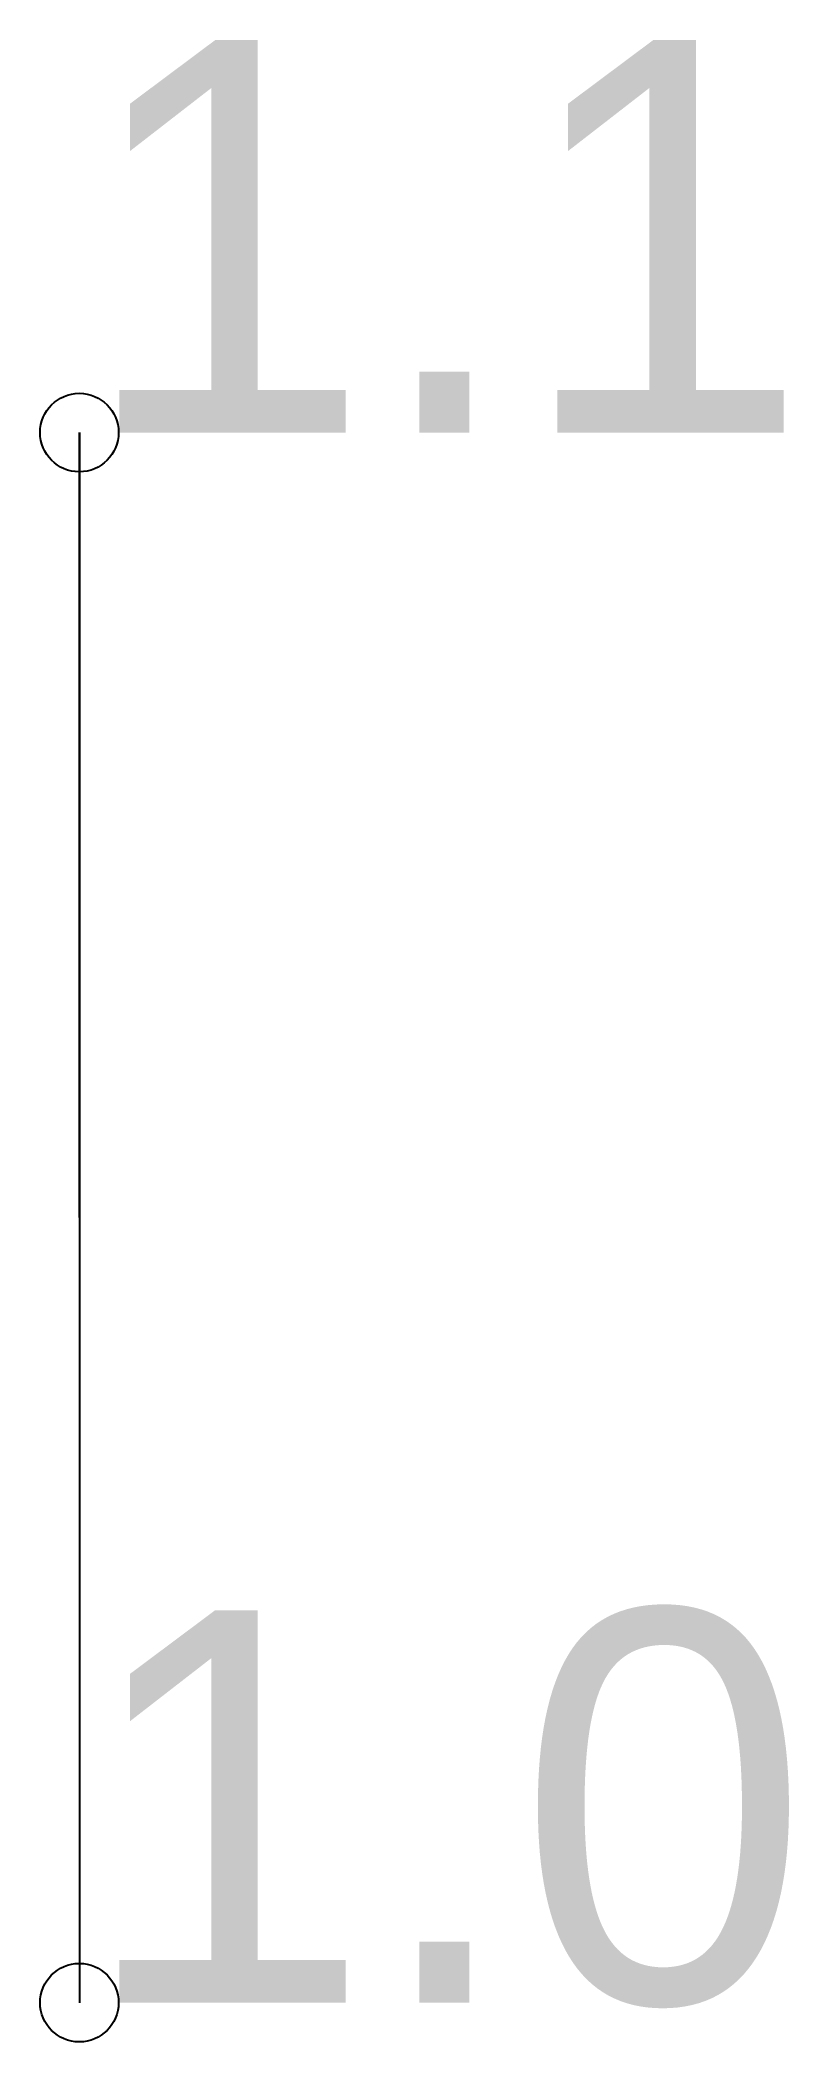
# Model space of a CAD drawing. Header units: millimetres. Extents: x -0.1 to 1.81, y -2.1 to 3.
import ezdxf

# ---------------------------------------------------------------- set-up
doc = ezdxf.new("R2010")
doc.units = ezdxf.units.MM

msp = doc.modelspace()

# ---------------------------------------------------------------- linework, layer by layer
at = {"layer": 'Shots', "color": 30}
msp.add_line((0, 0), (0, 2), dxfattribs=at)
at = {"layer": 'Shots', "color": 1}
msp.add_line((0, 2), (0, -2), dxfattribs=at)
at = {"layer": 'Shots', "color": 30}
msp.add_circle((0, 2), 0.1, dxfattribs=at)
at = {"layer": 'Shots', "color": 1}
msp.add_circle((0, -2), 0.1, dxfattribs=at)

# ---------------------------------------------------------------- texts
at = {"layer": 'Label'}
for s, p in [('1.1', (0, 2)), ('1.0', (0, -2))]:
    msp.add_text(s, height=1, dxfattribs=at).set_placement(p)

doc.saveas('drawing.dxf')
